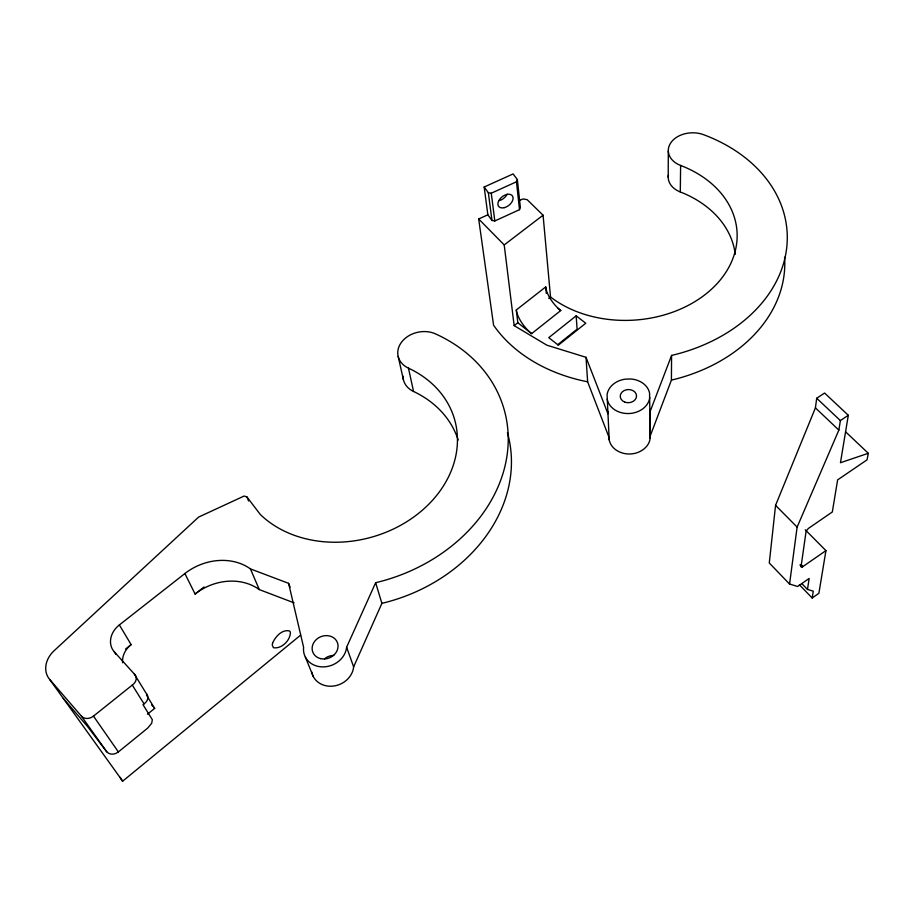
<?xml version="1.0" encoding="UTF-8"?>
<svg xmlns="http://www.w3.org/2000/svg" width="914" height="914" viewBox="0 0 914 914"><rect width="100%" height="100%" fill="white"/><g stroke="black" fill="none" stroke-linecap="round" stroke-linejoin="round"><path stroke-width="1.37" d="M668.214 177.396L668.305 150.81M650.242 438.377L649.568 393.02A21.468 17.309 -2.8 0 0 630.569 378.967L625.016 379.184A21.468 17.309 -2.8 0 0 607.079 394.688L609.204 439.885A20.702 16.966 -2.4 0 0 632.911 453.744C641.559 452.556 650.768 445.621 650.151 436.161L671.413 380.11L671.584 355.432A157.516 118.877 -3.6 0 0 786.348 250.55A157.516 118.877 -3.6 0 0 703.529 134.666A23.89 17.297 -2.2 0 0 671.23 142.196A23.89 17.297 -2.2 0 0 680.622 165.457A108.206 81.609 -3.7 0 1 714.771 286.059A108.206 81.609 -3.7 0 1 550.525 296.993L548.731 298.421M735.244 254.4A106.058 80.878 -3.5 0 0 680.29 191.951L680.622 165.457M845.736 431.945L868.3 453.287L840.457 462.735L848.306 415.276L824.588 393.043L816.705 398.264L815.414 407.873L775.563 505.339L769.28 562.99L789.559 584.046L797.636 586.48L809.153 578.448L807.485 589.439L813.266 591.175L812.18 597.996L799.384 584.766M789.559 584.046L797.122 527.104L838.858 430.094L840.377 420.589L848.306 415.276M805.268 529.812L825.936 550.616L818.887 593.3L812.18 597.996M868.3 453.287L867.066 459.822L837.624 479.873L832.323 511.977L808.422 528.418L806.125 531.068L801.03 566.863L802.926 566.543L825.936 550.616M650.151 436.161L649.865 412.191L671.584 355.432M519.495 209.672L520.363 207.489L517.358 179.567L513.108 173.923L484.169 187.016L487.859 214.801L491.961 220.457L494.817 220.96L519.495 209.672L516.467 181.783L517.358 179.567M311.708 671.904A21.525 18.783 -22.5 0 0 333.347 686.071A21.525 18.783 -22.5 0 0 353.638 666.877L381.881 603.366A159.287 130.439 -15.8 0 0 507.43 432.619M115.884 654.355L114.387 651.945A22.027 18.12 -29.2 0 1 119.357 624.936L184.891 573.535A52.258 43.552 -25.2 0 1 250.447 568.919L288.607 583.338L303.608 647.318A22.005 19.057 -22.1 0 0 322.996 666.9A22.005 19.057 -22.1 0 0 346.623 647.203L375.643 582.721A162.635 131.947 -15.6 0 0 504.985 466.151A162.635 131.947 -15.6 0 0 435.441 333.85A24.495 19.263 -11.3 0 0 401.84 341.779A24.495 19.263 -11.3 0 0 408.455 368.148L413.551 391.478A109.429 89.549 -15.7 0 1 458.188 440.034M408.455 368.148A111.725 90.577 -15.6 0 1 428.003 504.985A111.725 90.577 -15.6 0 1 260.25 514.433L246.997 497.01L244.141 496.028L198.612 517.084L54.075 650.768A24.792 20.142 -31.8 0 0 49.756 679.536L122.659 781.184L300.637 635.116M63.237 698.342L87.116 725.967L106.801 751.868A8.717 7.312 -34.5 0 0 118.386 751.925L147.634 728.138L151.701 723.271L152.318 719.684L143.018 704.717L144.046 703.894A7.918 6.627 -31.6 0 0 145.909 692.915L134.244 673.926L114.387 651.945M147.428 714.234L154.66 708.396L146.446 695.04M49.756 679.536L81.392 716.108A9.117 7.529 -33.4 0 0 93.479 716.13L132.29 685.066A8.1 6.718 -31 0 0 134.244 673.926M557.62 344.772L577.111 329.166L576.163 315.833L548.777 337.654L558.34 345.184L585.76 323.225L576.163 315.833M531.617 333.644L560.773 310.532A20.348 8.409 52.3 0 1 545.704 286.927L516.296 309.972L517.827 322.733L531.617 333.644A20.496 8.02 52.2 0 1 516.296 309.972M125.572 649.043L131.136 644.633L119.357 624.936M184.891 573.535L195.093 594.043L204.016 586.982M607.901 411.551L607.959 413.791L586.023 357.305L546.88 345.195L514.159 325.624L517.827 322.733M514.159 325.624L504.208 244.929L543.076 215.201L527.172 199.686L523.208 198.932L519.415 200.406M609.204 439.885L609.147 437.669L587.633 381.801A154.375 117.803 -3.5 0 1 493.583 325.19L478.685 218.983L487.859 214.801M484.169 187.016L488.35 192.728L491.264 193.22L516.467 181.783M195.093 594.043A51.127 42.969 -25.7 0 1 259.268 589.576L294.102 602.863M557.574 308.064L560.773 310.532M816.705 398.264L840.377 420.589M815.414 407.873L838.858 430.094M775.563 505.339L797.122 527.104M478.685 218.983L504.208 244.929M800.972 564.532L802.926 566.543M800.458 564.795L802.412 566.806M799.99 564.966L801.955 566.966M802.046 583.829L807.485 589.439M81.392 716.108L106.801 751.868M93.479 716.13L118.386 751.925M132.29 685.066L144.046 703.894M250.447 568.919L259.268 589.576M305.356 657.086L313.296 676.554M246.997 497.01L248.585 500.963M288.607 583.338L290.115 587.176M346.623 647.203L353.638 666.877M375.643 582.721L381.881 603.366M398.173 356.46L403.451 379.904M488.35 192.728L491.961 220.457M491.264 193.22L494.817 220.96M545.704 286.927L546.321 293.383M543.076 215.201L550.525 296.993M586.023 357.305L587.633 381.801M649.774 409.952L649.865 412.191M122.613 662.764A21.548 17.869 -29.7 0 1 131.136 644.633M413.551 391.478A24.004 19.08 -11.3 0 1 403.017 376.18M154.66 708.396A8.375 0.663 50.6 0 1 153.678 707.287M152.638 706.076A8.375 0.663 50.6 0 1 151.598 704.808M122.659 781.184A21.845 18.543 -35.1 0 1 120.237 777.357M324.516 658.8A12.91 11.265 -22.5 0 1 333.759 655.429M784.578 257.245A154.375 117.803 -3.5 0 1 671.413 380.11M680.29 191.951A23.433 17.172 -2.1 0 1 668.363 175.145M507.19 194.099A8.614 5.473 -38.2 0 1 499.067 200.68M649.763 397.544A21.468 17.309 -2.8 0 1 628.992 413.528A21.468 17.309 -2.8 0 1 607.193 399.201M272.601 643.068L272.246 645.044L273.412 647.706C281.535 649.248 290.766 640.12 290.355 632.042L289.498 630.946C282.049 629.118 275.285 636.795 272.601 643.068M320.586 658.628A13.207 11.436 -22.1 0 0 337.872 644.199A13.207 11.436 -22.1 0 0 316.804 639.092A13.207 11.436 -22.1 0 0 320.586 658.628M504.174 207.695A8.649 5.45 -38.1 0 0 512.617 196.236A8.649 5.45 -38.1 0 0 499.661 199.298A8.649 5.45 -38.1 0 0 504.174 207.695M624.513 401.989A8.157 6.581 -2.8 0 0 636.532 395.796A8.157 6.581 -2.8 0 0 624.091 390.609A8.157 6.581 -2.8 0 0 624.513 401.989"/></g></svg>
